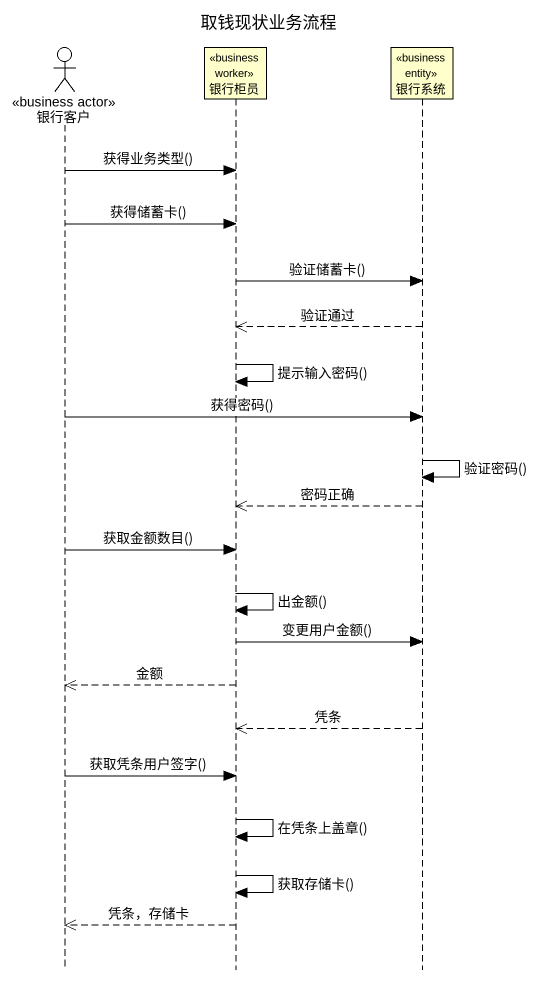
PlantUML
@startuml
title 取钱现状业务流程
hide footbox
actor 银行客户 <<business actor>>
participant 银行柜员 <<business worker>>
participant 银行系统 <<business entity>>

银行客户 -> 银行柜员 : 获得业务类型()
银行客户 -> 银行柜员 : 获得储蓄卡()
银行柜员 -> 银行系统 : 验证储蓄卡()
银行系统 -->> 银行柜员 : 验证通过
银行柜员 -> 银行柜员 : 提示输入密码()
银行客户 -> 银行系统 : 获得密码()
银行系统 -> 银行系统 : 验证密码()
银行系统 -->> 银行柜员 : 密码正确
银行客户 -> 银行柜员 : 获取金额数目()
银行柜员 -> 银行柜员 : 出金额()
银行柜员 -> 银行系统 : 变更用户金额()
银行柜员 -->> 银行客户 : 金额
银行系统 -->> 银行柜员 : 凭条
银行客户 -> 银行柜员 : 获取凭条用户签字()
银行柜员 -> 银行柜员 : 在凭条上盖章()
银行柜员 -> 银行柜员 : 获取存储卡()
银行柜员 -->> 银行客户 : 凭条，存储卡
@enduml
